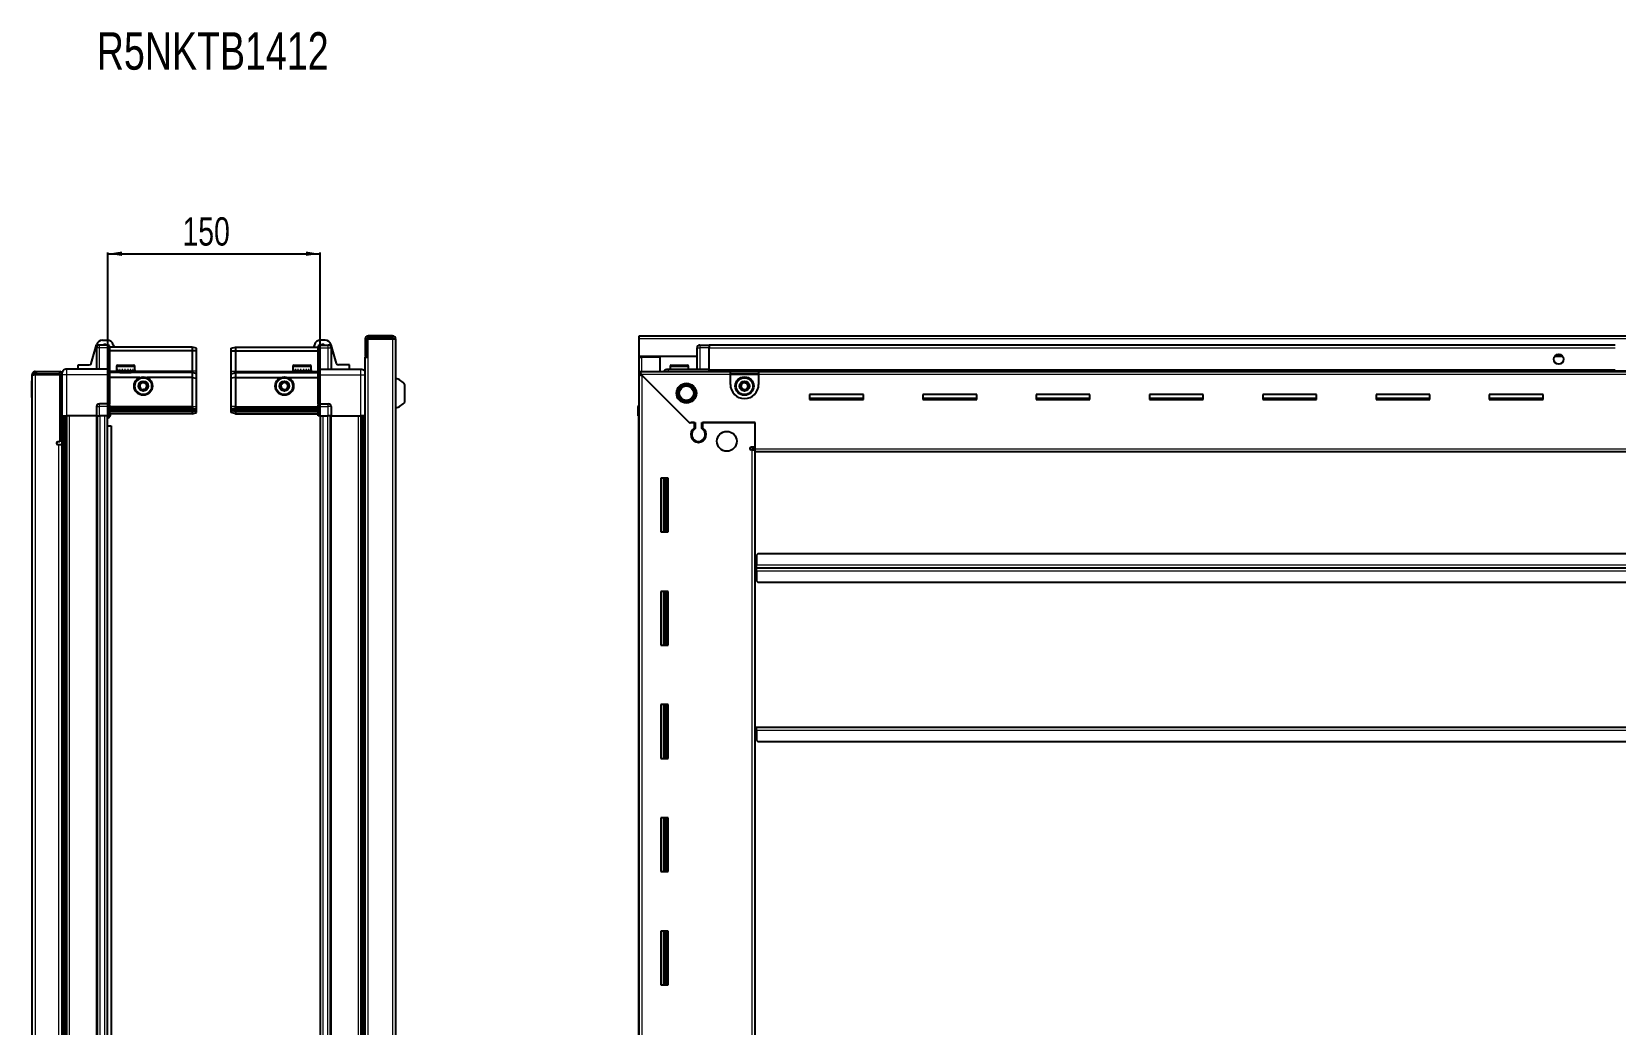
# Model space of a CAD drawing. Header units: millimetres. Extents: x 1219 to 4907, y 68 to 1991.
# Drawn here: x 3003 to 4121, y 1289 to 1991 of the extents above; entities that cross this region are included whole.
import ezdxf

# ---------------------------------------------------------------- set-up
doc = ezdxf.new("R2010")
doc.units = ezdxf.units.MM
doc.layers.add('FORMAT', color=7, linetype='Continuous')
doc.styles.add('SLDTEXTSTYLE0', font='TXT', dxfattribs={"width": 0.75})
doc.dimstyles.new('SLDDIMSTYLE0', dxfattribs={"dimtxt": 20, "dimasz": 10, "dimexe": 0, "dimexo": 0.0625, "dimgap": 5, "dimtad": 2, "dimdec": 1, "dimrnd": 1e-09, "dimzin": 12, "dimdsep": 46, "dimtxsty": 'SLDTEXTSTYLE0', "dimsah": 1, "dimcen": 0.09, "dimadec": 0, "dimazin": 3, "dimtfac": 1, "dimtofl": 0, "dimtmove": 0, "dimatfit": 3, "dimfxl": 0, "dimfrac": 2, "dimtolj": 1, "dimtzin": 12, "dimarcsym": 0})

# ---------------------------------------------------------------- blocks, each defined once
blk = doc.blocks.new('_D_6')
at = {"layer": 'FORMAT'}
for p, q in [((3056.5, 1719.3), (3056.5, 1834.8)), ((3206.5, 1719.3), (3206.5, 1834.8)), ((3056.5, 1833.8), (3206.5, 1833.8))]:
    blk.add_line(p, q, dxfattribs=at)
for points in [[(3056.5, 1833.8), (3066.5, 1832.3), (3066.5, 1835.4)], [(3206.5, 1833.8), (3196.5, 1835.4), (3196.5, 1832.3)]]:
    blk.add_solid(points, dxfattribs=at)
at = {"layer": 'FORMAT', "insert": (3109.3, 1859.6), "char_height": 20, "attachment_point": 1, "style": 'SLDTEXTSTYLE0'}
blk.add_mtext('150', dxfattribs=at)

msp = doc.modelspace()

# ---------------------------------------------------------------- linework, layer by layer
at = {"color": 7, "linetype": 'Continuous', "lineweight": 25}
for p, q in [((3044.83, 1756.41), (3048.6, 1769.56)), ((3048.61, 1767.32), (3048.61, 1752.32)), ((3056.61, 1769.32), (3050.61, 1769.32)), ((3052.93, 1772.82), (3056.15, 1772.82)), ((3056.61, 1769.32), (3056.95, 1769.32)), ((3056.61, 1769.32), (3056.61, 1767.32)), ((3056.61, 1752.52), (3056.61, 1767.32)), ((3056.61, 1752.52), (3056.61, 1767.32)), ((3057.81, 1768.82), (3056.95, 1769.32)), ((3057.81, 1767.32), (3057.81, 1768.82)), ((3116.11, 1767.82), (3057.81, 1767.82)), ((3057.81, 1767.32), (3057.81, 1752.52)), ((3060.48, 1769.56), (3060.98, 1767.82)), ((3116.11, 1767.82), (3116.11, 1765.32)), ((3119.11, 1767.02), (3116.11, 1767.82)), ((3143.81, 1767.02), (3146.81, 1767.82)), ((3146.81, 1767.82), (3146.81, 1765.32)), ((3146.81, 1767.82), (3205.11, 1767.82)), ((3202.44, 1769.56), (3201.95, 1767.82)), ((3205.98, 1769.32), (3205.11, 1768.82)), ((3205.11, 1768.82), (3205.11, 1767.32)), ((3205.11, 1752.52), (3205.11, 1767.32)), ((3206.31, 1769.32), (3205.98, 1769.32)), ((3206.31, 1767.32), (3206.31, 1769.32)), ((3206.31, 1769.32), (3212.31, 1769.32)), ((3206.31, 1767.32), (3206.31, 1752.52)), ((3210, 1772.82), (3206.77, 1772.82)), ((3214.31, 1767.32), (3214.31, 1752.32)), ((3218.09, 1756.41), (3214.32, 1769.56)), ((3238.31, 1773.72), (3238.31, 1761.32)), ((3239.81, 1773.72), (3239.81, 1761.32)), ((3240.31, 1760.82), (3240.31, 1773.72)), ((3240.31, 1773.72), (3257.71, 1773.72)), ((3257.71, 1775.82), (3240.41, 1775.82)), ((3257.71, 1774.32), (3240.41, 1774.32)), ((3257.71, 1774.32), (3257.71, 1775.82)), ((3257.71, 1773.72), (3259.81, 1773.72)), ((3259.81, 1773.72), (3259.81, 578.92)), ((3431.73, 1773.72), (3431.73, 1775.82)), ((3431.73, 1775.82), (4830.73, 1775.82)), ((3431.73, 1761.32), (3431.73, 1773.72)), ((3472.73, 1752.32), (3472.73, 1767.32)), ((3473.41, 1768.82), (3473.41, 1768.82)), ((3474.73, 1769.32), (3481.23, 1769.32)), ((3474.73, 1769.32), (3481.23, 1769.32)), ((3481.23, 1769.32), (3481.23, 1769.32)), ((3481.23, 1769.32), (3481.23, 1769.32)), ((3481.23, 1769.32), (3481.23, 1767.32)), ((4121.23, 1769.17), (3481.23, 1769.17)), ((3481.23, 1752.32), (3481.23, 1767.32)), ((3116.11, 1765.32), (3057.81, 1765.32)), ((3116.11, 1765.32), (3116.11, 1750.82)), ((3119.11, 1765.17), (3116.11, 1765.32)), ((3119.11, 1765.17), (3119.11, 1767.02)), ((3119.11, 1750.82), (3119.11, 1765.17)), ((3143.81, 1765.17), (3143.81, 1767.02)), ((3143.81, 1765.17), (3146.81, 1765.32)), ((3143.81, 1750.82), (3143.81, 1765.17)), ((3146.81, 1765.32), (3146.81, 1750.82)), ((3146.81, 1765.32), (3205.11, 1765.32)), ((3238.21, 1760.82), (3238.21, 591.82)), ((3238.21, 1760.82), (3240.31, 1760.82)), ((3238.31, 1761.32), (3239.81, 1761.32)), ((3472.73, 1761.32), (3431.73, 1761.32)), ((3431.73, 1760.82), (3431.73, 1761.32)), ((3431.73, 1750.57), (3431.73, 1760.82)), ((3431.73, 1760.82), (3433.83, 1760.82)), ((3433.23, 1760.82), (3433.23, 1761.32)), ((3446.73, 1760.82), (3433.83, 1760.82)), ((3446.73, 1750.57), (3446.73, 1760.82)), ((4084.1, 1761.32), (4078.36, 1761.32)), ((3004.61, 1748.47), (3003.11, 1748.47)), ((3003.11, 1747.97), (3003.11, 1748.47)), ((3003.11, 604.67), (3003.11, 1747.97)), ((3005.21, 1749.07), (3005.21, 1750.57)), ((3005.21, 1750.57), (3006.11, 1750.57)), ((3005.21, 1749.07), (3006.11, 1749.07)), ((3005.21, 1748.57), (3022.61, 1748.57)), ((3006.11, 1749.07), (3006.11, 1750.57)), ((3006.11, 1750.57), (3022.61, 1750.57)), ((3006.11, 1749.07), (3022.61, 1749.07)), ((3022.61, 1749.07), (3022.61, 1750.57)), ((3024.11, 1748.57), (3022.61, 1748.57)), ((3022.61, 1748.57), (3022.61, 1701.07)), ((3024.11, 1748.32), (3024.11, 1719.32)), ((3056.61, 1752.32), (3027.61, 1752.32)), ((3035.66, 1752.32), (3035.66, 1755.32)), ((3035.66, 1755.32), (3043.39, 1755.32)), ((3056.61, 1752.32), (3056.61, 1752.52)), ((3056.61, 1752.32), (3057.81, 1752.32)), ((3056.61, 1748.32), (3056.61, 1752.32)), ((3056.61, 1728.02), (3056.61, 1748.32)), ((3057.81, 1752.52), (3057.81, 1752.32)), ((3057.81, 1752.32), (3057.81, 1748.32)), ((3116.11, 1749.82), (3057.81, 1749.82)), ((3057.81, 1748.32), (3057.81, 1728.02)), ((3079.11, 1746.32), (3057.81, 1746.32)), ((3062.61, 1754.22), (3062.61, 1751.82)), ((3062.61, 1751.82), (3062.61, 1751.32)), ((3062.61, 1751.32), (3062.75, 1751.32)), ((3062.94, 1751.82), (3062.75, 1751.82)), ((3062.75, 1751.82), (3062.75, 1751.32)), ((3062.75, 1751.32), (3062.94, 1751.32)), ((3062.94, 1751.82), (3062.94, 1751.32)), ((3062.94, 1751.32), (3063.46, 1751.32)), ((3063.41, 1755.02), (3070.58, 1755.02)), ((3063.86, 1751.82), (3063.46, 1751.82)), ((3063.46, 1751.82), (3063.46, 1751.32)), ((3063.46, 1751.32), (3063.86, 1751.32)), ((3063.86, 1751.82), (3063.86, 1751.32)), ((3063.86, 1751.32), (3064.73, 1751.32)), ((3064.71, 1751.32), (3064.71, 1751.22)), ((3064.71, 1751.22), (3073.51, 1751.22)), ((3065.31, 1751.82), (3064.73, 1751.82)), ((3064.73, 1751.82), (3064.73, 1751.32)), ((3064.73, 1751.32), (3065.31, 1751.32)), ((3065.11, 1750.82), (3065.8, 1750.34)), ((3065.11, 1750.82), (3070.14, 1750.82)), ((3065.8, 1750.34), (3065.11, 1749.86)), ((3065.11, 1749.86), (3065.11, 1749.82)), ((3065.11, 1749.86), (3070.14, 1749.86)), ((3065.31, 1751.82), (3065.31, 1751.32)), ((3065.31, 1751.32), (3066.43, 1751.32)), ((3065.8, 1750.34), (3069.96, 1750.34)), ((3067.12, 1751.82), (3066.43, 1751.82)), ((3066.43, 1751.82), (3066.43, 1751.32)), ((3066.43, 1751.32), (3067.12, 1751.32)), ((3067.12, 1751.82), (3067.12, 1751.32)), ((3067.12, 1751.32), (3068.39, 1751.32)), ((3069.13, 1751.82), (3068.39, 1751.82)), ((3068.39, 1751.82), (3068.39, 1751.32)), ((3068.39, 1751.32), (3068.63, 1751.32)), ((3068.63, 1751.82), (3068.63, 1751.32)), ((3069.12, 1751.82), (3069.12, 1751.32)), ((3069.12, 1751.32), (3069.13, 1751.32)), ((3069.13, 1751.82), (3069.13, 1751.32)), ((3069.13, 1751.32), (3070.43, 1751.32)), ((3069.96, 1750.34), (3072.42, 1750.34)), ((3070.14, 1750.82), (3073.11, 1750.82)), ((3070.14, 1749.86), (3073.11, 1749.86)), ((3071.14, 1751.82), (3070.43, 1751.82)), ((3070.43, 1751.82), (3070.43, 1751.32)), ((3070.48, 1751.82), (3070.48, 1751.32)), ((3070.48, 1751.32), (3071.14, 1751.32)), ((3070.58, 1755.02), (3074.81, 1755.02)), ((3071.14, 1751.82), (3071.14, 1751.32)), ((3071.14, 1751.32), (3072.33, 1751.32)), ((3072.95, 1751.82), (3072.33, 1751.82)), ((3072.33, 1751.82), (3072.33, 1751.32)), ((3072.33, 1751.32), (3072.95, 1751.32)), ((3072.42, 1750.34), (3073.11, 1750.82)), ((3073.11, 1749.86), (3072.42, 1750.34)), ((3072.95, 1751.82), (3072.95, 1751.32)), ((3072.95, 1751.32), (3073.92, 1751.32)), ((3073.11, 1749.82), (3073.11, 1749.86)), ((3073.51, 1751.22), (3073.51, 1751.32)), ((3074.38, 1751.82), (3073.92, 1751.82)), ((3073.92, 1751.82), (3073.92, 1751.32)), ((3073.92, 1751.32), (3074.38, 1751.32)), ((3074.38, 1751.82), (3074.38, 1751.32)), ((3074.38, 1751.32), (3075.03, 1751.32)), ((3075.3, 1751.82), (3075.03, 1751.82)), ((3075.03, 1751.82), (3075.03, 1751.32)), ((3075.03, 1751.32), (3075.3, 1751.32)), ((3075.3, 1751.82), (3075.3, 1751.32)), ((3075.3, 1751.32), (3075.57, 1751.32)), ((3075.61, 1751.82), (3075.57, 1751.82)), ((3075.57, 1751.82), (3075.57, 1751.32)), ((3075.57, 1751.32), (3075.61, 1751.32)), ((3075.61, 1751.82), (3075.61, 1754.22)), ((3075.61, 1751.82), (3075.61, 1751.32)), ((3116.11, 1746.32), (3084.11, 1746.32)), ((3116.11, 1750.82), (3116.11, 1749.82)), ((3116.11, 1749.82), (3116.11, 1746.32)), ((3119.11, 1749.02), (3116.11, 1749.82)), ((3116.11, 1746.32), (3116.11, 1725.82)), ((3116.11, 1746.32), (3119.11, 1745.99)), ((3119.11, 1749.02), (3119.11, 1750.82)), ((3119.11, 1745.99), (3119.11, 1749.02)), ((3119.11, 1725.82), (3119.11, 1745.99)), ((3143.81, 1749.02), (3143.81, 1750.82)), ((3143.81, 1749.02), (3146.81, 1749.82)), ((3143.81, 1745.99), (3143.81, 1749.02)), ((3146.81, 1746.32), (3143.81, 1745.99)), ((3143.81, 1725.82), (3143.81, 1745.99)), ((3146.81, 1750.82), (3146.81, 1749.82)), ((3146.81, 1749.82), (3146.81, 1746.32)), ((3146.81, 1749.82), (3205.11, 1749.82)), ((3146.81, 1746.32), (3146.81, 1725.82)), ((3146.81, 1746.32), (3178.81, 1746.32)), ((3183.81, 1746.32), (3205.11, 1746.32)), ((3187.31, 1754.22), (3187.31, 1751.32)), ((3187.31, 1751.32), (3187.35, 1751.32)), ((3187.47, 1751.82), (3187.35, 1751.82)), ((3187.35, 1751.82), (3187.35, 1751.32)), ((3187.35, 1751.32), (3187.47, 1751.32)), ((3187.47, 1751.82), (3187.47, 1751.32)), ((3187.47, 1751.32), (3187.88, 1751.32)), ((3188.22, 1751.82), (3187.88, 1751.82)), ((3187.88, 1751.82), (3187.88, 1751.32)), ((3187.88, 1751.32), (3188.22, 1751.32)), ((3188.11, 1755.02), (3199.51, 1755.02)), ((3188.22, 1751.82), (3188.22, 1751.32)), ((3188.22, 1751.32), (3188.99, 1751.32)), ((3189.52, 1751.82), (3188.99, 1751.82)), ((3188.99, 1751.82), (3188.99, 1751.32)), ((3188.99, 1751.32), (3189.52, 1751.32)), ((3189.41, 1751.32), (3189.41, 1751.22)), ((3189.41, 1751.22), (3198.21, 1751.22)), ((3189.52, 1751.82), (3189.52, 1751.32)), ((3189.52, 1751.32), (3190.57, 1751.32)), ((3189.81, 1750.82), (3190.5, 1750.34)), ((3189.81, 1750.82), (3197.81, 1750.82)), ((3190.5, 1750.34), (3189.81, 1749.86)), ((3189.81, 1749.86), (3189.81, 1749.82)), ((3189.81, 1749.86), (3197.81, 1749.86)), ((3190.5, 1750.34), (3197.12, 1750.34)), ((3191.23, 1751.82), (3190.57, 1751.82)), ((3190.57, 1751.82), (3190.57, 1751.32)), ((3190.57, 1751.32), (3191.23, 1751.32)), ((3191.23, 1751.82), (3191.23, 1751.32)), ((3191.23, 1751.32), (3192.47, 1751.32)), ((3193.2, 1751.82), (3192.47, 1751.82)), ((3192.47, 1751.82), (3192.47, 1751.32)), ((3192.47, 1751.32), (3192.91, 1751.32)), ((3192.91, 1751.82), (3192.91, 1751.32)), ((3193.2, 1751.82), (3193.2, 1751.32)), ((3193.2, 1751.32), (3194.5, 1751.32)), ((3195.23, 1751.82), (3194.5, 1751.82)), ((3194.5, 1751.82), (3194.5, 1751.32)), ((3194.77, 1751.82), (3194.77, 1751.32)), ((3194.77, 1751.32), (3195.23, 1751.32)), ((3195.23, 1751.82), (3195.23, 1751.32)), ((3195.23, 1751.32), (3196.47, 1751.32)), ((3197.12, 1751.82), (3196.47, 1751.82)), ((3196.47, 1751.82), (3196.47, 1751.32)), ((3196.47, 1751.32), (3197.12, 1751.32)), ((3197.12, 1751.82), (3197.12, 1751.32)), ((3197.12, 1751.32), (3198.17, 1751.32)), ((3197.12, 1750.34), (3197.81, 1750.82)), ((3197.81, 1749.86), (3197.12, 1750.34)), ((3197.81, 1749.82), (3197.81, 1749.86)), ((3198.69, 1751.82), (3198.17, 1751.82)), ((3198.17, 1751.82), (3198.17, 1751.32)), ((3198.17, 1751.32), (3198.69, 1751.32)), ((3198.21, 1751.22), (3198.21, 1751.32)), ((3198.69, 1751.82), (3198.69, 1751.32)), ((3198.69, 1751.32), (3199.45, 1751.32)), ((3199.78, 1751.82), (3199.45, 1751.82)), ((3199.45, 1751.82), (3199.45, 1751.32)), ((3199.45, 1751.32), (3199.78, 1751.32)), ((3199.78, 1751.82), (3199.78, 1751.32)), ((3199.78, 1751.32), (3200.17, 1751.32)), ((3200.28, 1751.82), (3200.17, 1751.82)), ((3200.17, 1751.82), (3200.17, 1751.32)), ((3200.17, 1751.32), (3200.28, 1751.32)), ((3200.28, 1751.82), (3200.28, 1751.32)), ((3200.28, 1751.32), (3200.31, 1751.32)), ((3200.31, 1751.32), (3200.31, 1754.22)), ((3205.11, 1752.32), (3205.11, 1752.52)), ((3206.31, 1752.32), (3205.11, 1752.32)), ((3205.11, 1748.32), (3205.11, 1752.32)), ((3205.11, 1728.02), (3205.11, 1748.32)), ((3206.31, 1752.52), (3206.31, 1752.32)), ((3206.31, 1752.32), (3206.31, 1748.32)), ((3206.31, 1752.32), (3235.31, 1752.32)), ((3206.31, 1748.32), (3206.31, 1728.02)), ((3227.26, 1755.32), (3219.53, 1755.32)), ((3227.26, 1752.32), (3227.26, 1755.32)), ((3431.73, 1749.07), (3431.73, 1750.57)), ((3431.73, 1750.57), (3432.73, 1750.57)), ((3431.73, 1748.57), (3431.73, 1749.07)), ((3431.73, 1749.07), (3432.73, 1749.07)), ((3431.73, 604.07), (3431.73, 1748.57)), ((3433.23, 1748.57), (3431.73, 1748.57)), ((3432.73, 1750.57), (3496.23, 1750.57)), ((3432.73, 1749.07), (3432.73, 1750.57)), ((3433.33, 1748.47), (3467.23, 1714.57)), ((3467.93, 1713.87), (3433.83, 1747.97)), ((3452.23, 1752.32), (3481.23, 1752.32)), ((3453.73, 1754.22), (3453.73, 1752.32)), ((3454.53, 1755.02), (3465.93, 1755.02)), ((3466.73, 1752.32), (3466.73, 1754.22)), ((3481.16, 1750.57), (3481.23, 1752.29)), ((3481.23, 1752.32), (3481.23, 1751.82)), ((3481.23, 1751.17), (4781.23, 1751.17)), ((3496.23, 1748.47), (3496.23, 1750.57)), ((3496.23, 1750.57), (3516.23, 1750.57)), ((3496.23, 1749.07), (3516.23, 1749.07)), ((3496.23, 1741.57), (3496.23, 1748.47)), ((3516.23, 1750.57), (4746.23, 1750.57)), ((3516.23, 1750.57), (3516.23, 1748.47)), ((3516.23, 1748.47), (3516.23, 1741.57)), ((3003.11, 1743.96), (3002.81, 1743.96)), ((3002.81, 1732.39), (3002.81, 1743.96)), ((3266.41, 1729.32), (3266.41, 1741.32)), ((3590.23, 1734.32), (3552.23, 1734.32)), ((3552.23, 1734.32), (3552.23, 1730.82)), ((3590.23, 1730.82), (3590.23, 1734.32)), ((3670.23, 1734.32), (3632.23, 1734.32)), ((3632.23, 1734.32), (3632.23, 1730.82)), ((3670.23, 1730.82), (3670.23, 1734.32)), ((3750.23, 1734.32), (3712.23, 1734.32)), ((3712.23, 1734.32), (3712.23, 1730.82)), ((3750.23, 1730.82), (3750.23, 1734.32)), ((3830.23, 1734.32), (3792.23, 1734.32)), ((3792.23, 1734.32), (3792.23, 1730.82)), ((3830.23, 1730.82), (3830.23, 1734.32)), ((3910.23, 1734.32), (3872.23, 1734.32)), ((3872.23, 1734.32), (3872.23, 1730.82)), ((3910.23, 1730.82), (3910.23, 1734.32)), ((3990.23, 1734.32), (3952.23, 1734.32)), ((3952.23, 1734.32), (3952.23, 1730.82)), ((3990.23, 1730.82), (3990.23, 1734.32)), ((4070.23, 1734.32), (4032.23, 1734.32)), ((4032.23, 1734.32), (4032.23, 1730.82)), ((4070.23, 1730.82), (4070.23, 1734.32)), ((3002.81, 1732.39), (3003.11, 1732.39)), ((3048.61, 1725.82), (3048.61, 1719.32)), ((3056.61, 1727.82), (3050.61, 1727.82)), ((3056.61, 1727.82), (3056.61, 1728.02)), ((3056.61, 1727.82), (3056.61, 1725.82)), ((3056.61, 1727.82), (3057.81, 1727.82)), ((3056.61, 1719.32), (3056.61, 1725.82)), ((3056.61, 1719.32), (3056.61, 1725.82)), ((3056.95, 1719.32), (3056.95, 1725.82)), ((3057.81, 1728.02), (3057.81, 1727.82)), ((3057.81, 1727.15), (3057.81, 1727.82)), ((3057.81, 1727.15), (3057.81, 1719.32)), ((3116.11, 1724.82), (3057.81, 1724.82)), ((3116.11, 1723.82), (3057.81, 1723.82)), ((3116.11, 1725.82), (3116.11, 1724.82)), ((3116.11, 1724.82), (3116.11, 1723.82)), ((3116.11, 1724.82), (3119.11, 1724.02)), ((3116.11, 1723.82), (3116.11, 1722.32)), ((3116.11, 1723.82), (3119.11, 1723.28)), ((3116.11, 1722.32), (3119.11, 1722.78)), ((3119.11, 1724.02), (3119.11, 1725.82)), ((3119.11, 1723.28), (3119.11, 1724.02)), ((3119.11, 1722.78), (3119.11, 1723.28)), ((3119.11, 1721.63), (3119.11, 1722.78)), ((3143.81, 1724.02), (3143.81, 1725.82)), ((3146.81, 1724.82), (3143.81, 1724.02)), ((3143.81, 1723.28), (3143.81, 1724.02)), ((3146.81, 1723.82), (3143.81, 1723.28)), ((3143.81, 1722.78), (3143.81, 1723.28)), ((3146.81, 1722.32), (3143.81, 1722.78)), ((3143.81, 1721.63), (3143.81, 1722.78)), ((3146.81, 1725.82), (3146.81, 1724.82)), ((3146.81, 1724.82), (3146.81, 1723.82)), ((3146.81, 1724.82), (3205.11, 1724.82)), ((3146.81, 1723.82), (3205.11, 1723.82)), ((3146.81, 1723.82), (3146.81, 1722.32)), ((3205.11, 1727.82), (3205.11, 1728.02)), ((3206.31, 1727.82), (3205.11, 1727.82)), ((3205.11, 1727.82), (3205.11, 1727.15)), ((3205.11, 1719.32), (3205.11, 1727.15)), ((3205.98, 1725.82), (3205.98, 1719.32)), ((3206.31, 1728.02), (3206.31, 1727.82)), ((3206.31, 1725.82), (3206.31, 1727.82)), ((3206.31, 1725.82), (3206.31, 1727.82)), ((3206.31, 1727.82), (3212.31, 1727.82)), ((3206.31, 1725.82), (3206.31, 1719.32)), ((3214.31, 1725.82), (3214.31, 1719.32)), ((3431.23, 1725.82), (3431.23, 1719.32)), ((3431.23, 1719.32), (3431.23, 1725.82)), ((3590.23, 1731.57), (3552.23, 1731.57)), ((3552.23, 1730.82), (3590.23, 1730.82)), ((3670.23, 1731.57), (3632.23, 1731.57)), ((3632.23, 1730.82), (3670.23, 1730.82)), ((3750.23, 1731.57), (3712.23, 1731.57)), ((3712.23, 1730.82), (3750.23, 1730.82)), ((3830.23, 1731.57), (3792.23, 1731.57)), ((3792.23, 1730.82), (3830.23, 1730.82)), ((3910.23, 1731.57), (3872.23, 1731.57)), ((3872.23, 1730.82), (3910.23, 1730.82)), ((3990.23, 1731.57), (3952.23, 1731.57)), ((3952.23, 1730.82), (3990.23, 1730.82)), ((4070.23, 1731.57), (4032.23, 1731.57)), ((4032.23, 1730.82), (4070.23, 1730.82)), ((3022.61, 1722.07), (3024.11, 1722.07)), ((3024.11, 1719.32), (3022.61, 1719.32)), ((3024.76, 633.32), (3024.76, 1719.32)), ((3026.55, 1719.32), (3026.55, 633.32)), ((3026.59, 1719.32), (3026.59, 633.32)), ((3048.61, 1719.32), (3027.61, 1719.32)), ((3048.61, 1719.32), (3050.61, 1719.32)), ((3049.26, 633.32), (3049.26, 1719.32)), ((3056.61, 1719.32), (3050.61, 1719.32)), ((3056.46, 633.32), (3056.46, 1719.32)), ((3056.46, 1712.32), (3058.96, 1712.32)), ((3056.61, 1719.32), (3056.95, 1719.32)), ((3056.61, 1719.32), (3056.61, 1719.32)), ((3057.81, 1719.32), (3056.95, 1719.32)), ((3056.95, 1719.32), (3056.95, 1719.32)), ((3116.11, 1722.32), (3057.81, 1722.32)), ((3116.11, 1720.82), (3057.81, 1720.82)), ((3058.96, 1712.32), (3058.96, 638.82)), ((3116.11, 1722.32), (3116.11, 1720.82)), ((3116.11, 1720.82), (3119.11, 1721.63)), ((3146.81, 1720.82), (3143.81, 1721.63)), ((3146.81, 1722.32), (3146.81, 1720.82)), ((3146.81, 1722.32), (3205.11, 1722.32)), ((3146.81, 1720.82), (3205.11, 1720.82)), ((3205.98, 1719.32), (3205.11, 1719.32)), ((3206.31, 1719.32), (3205.98, 1719.32)), ((3206.31, 1719.32), (3212.31, 1719.32)), ((3206.46, 1719.32), (3206.46, 633.32)), ((3214.31, 1719.32), (3212.31, 1719.32)), ((3213.66, 1719.32), (3213.66, 633.32)), ((3214.31, 1719.32), (3235.31, 1719.32)), ((3236.33, 633.32), (3236.33, 1719.32)), ((3236.37, 633.32), (3236.37, 1719.32)), ((3238.16, 1719.32), (3238.16, 633.32)), ((3431.23, 1719.32), (3431.23, 1719.32)), ((3431.73, 1719.32), (3431.23, 1719.32)), ((3431.38, 1719.32), (3431.38, 633.32)), ((3467.23, 1714.57), (3471.43, 1714.57)), ((3468.63, 1714.57), (3467.93, 1713.87)), ((3470.73, 1714.57), (3468.63, 1714.57)), ((3470.73, 1714.57), (3470.73, 1710.68)), ((3471.43, 1714.57), (3471.43, 1710.29)), ((3476.03, 1714.57), (3513.73, 1714.57)), ((3476.03, 1710.29), (3476.03, 1714.57)), ((3476.73, 1710.68), (3476.73, 1714.57)), ((3513.73, 1714.57), (3476.73, 1714.57)), ((3513.73, 1695.92), (3513.73, 1714.57)), ((3513.73, 1697.32), (3513.73, 1714.57)), ((3022.61, 1701.07), (3021.26, 1701.07)), ((3471.73, 1701.71), (3471.73, 1700.95)), ((3021.26, 1699.07), (3022.01, 1699.07)), ((3022.01, 1699.07), (3024.11, 1699.07)), ((3024.11, 1699.07), (3024.11, 653.57)), ((3510.88, 1697.32), (3513.73, 1697.32)), ((3511.63, 1695.32), (3510.88, 1695.32)), ((3511.63, 1695.32), (3513.73, 1695.32)), ((3513.73, 1696.32), (3511.73, 1696.32)), ((3511.73, 1696.32), (3511.73, 1695.32)), ((3513.73, 1693.82), (3513.73, 1695.92)), ((4748.73, 1693.82), (3513.73, 1693.82)), ((3513.73, 658.82), (3513.73, 1693.82)), ((3452.23, 1675.32), (3447.23, 1675.32)), ((3447.23, 1675.32), (3447.23, 1637.32)), ((3449.38, 1637.32), (3449.38, 1675.32)), ((3451.17, 1637.32), (3451.17, 1675.32)), ((3451.21, 1637.32), (3451.21, 1675.32)), ((3452.23, 1637.32), (3452.23, 1675.32)), ((3447.23, 1637.32), (3452.23, 1637.32)), ((3515.73, 1621.82), (3514.73, 1620.82)), ((4746.73, 1621.82), (3515.73, 1621.82)), ((3514.48, 1611.82), (3513.73, 1611.82)), ((3514.73, 1614.67), (3514.48, 1614.67)), ((3514.48, 1614.67), (3514.48, 1611.82)), ((3514.48, 1611.82), (3514.48, 1608.97)), ((3514.73, 1620.82), (3514.73, 1613.92)), ((3514.73, 1611.82), (3514.73, 1613.92)), ((3514.73, 1609.72), (3514.73, 1611.82)), ((4747.73, 1611.82), (3514.73, 1611.82)), ((3514.48, 1608.97), (3514.73, 1608.97)), ((3514.73, 1609.72), (3514.73, 1602.82)), ((3514.73, 1602.82), (3515.73, 1601.82)), ((3515.73, 1601.82), (4746.73, 1601.82)), ((3452.23, 1595.32), (3447.23, 1595.32)), ((3447.23, 1595.32), (3447.23, 1557.32)), ((3449.38, 1557.32), (3449.38, 1595.32)), ((3451.17, 1557.32), (3451.17, 1595.32)), ((3451.21, 1557.32), (3451.21, 1595.32)), ((3452.23, 1557.32), (3452.23, 1595.32)), ((3447.23, 1557.32), (3452.23, 1557.32)), ((3452.23, 1515.32), (3447.23, 1515.32)), ((3447.23, 1515.32), (3447.23, 1477.32)), ((3449.38, 1477.32), (3449.38, 1515.32)), ((3451.17, 1477.32), (3451.17, 1515.32)), ((3451.21, 1477.32), (3451.21, 1515.32)), ((3452.23, 1477.32), (3452.23, 1515.32)), ((3513.73, 1499.32), (3514.48, 1499.32)), ((3514.48, 1499.32), (3514.48, 1496.47)), ((3514.73, 1497.22), (3514.73, 1499.32)), ((3514.73, 1499.32), (4747.73, 1499.32)), ((3514.48, 1496.47), (3514.73, 1496.47)), ((3514.73, 1497.22), (3514.73, 1490.32)), ((3514.73, 1490.32), (3515.73, 1489.32)), ((3515.73, 1489.32), (4746.73, 1489.32)), ((3447.23, 1477.32), (3452.23, 1477.32)), ((3452.23, 1435.32), (3447.23, 1435.32)), ((3447.23, 1435.32), (3447.23, 1397.32)), ((3449.38, 1397.32), (3449.38, 1435.32)), ((3451.17, 1397.32), (3451.17, 1435.32)), ((3451.21, 1397.32), (3451.21, 1435.32)), ((3452.23, 1397.32), (3452.23, 1435.32)), ((3447.23, 1397.32), (3452.23, 1397.32)), ((3452.23, 1355.32), (3447.23, 1355.32)), ((3447.23, 1355.32), (3447.23, 1317.32)), ((3449.38, 1317.32), (3449.38, 1355.32)), ((3451.17, 1317.32), (3451.17, 1355.32)), ((3451.21, 1317.32), (3451.21, 1355.32)), ((3452.23, 1317.32), (3452.23, 1355.32)), ((3447.23, 1317.32), (3452.23, 1317.32))]:
    msp.add_line(p, q, dxfattribs=at)
at = {"color": 8, "linetype": 'Continuous', "lineweight": 18}
for p, q in [((3050.61, 1767.32), (3048.61, 1767.32)), ((3050.61, 1767.32), (3050.61, 1769.32)), ((3050.61, 1752.32), (3050.61, 1767.32)), ((3056.61, 1767.32), (3050.61, 1767.32)), ((3056.61, 1767.32), (3057.81, 1767.32)), ((3206.31, 1767.32), (3205.11, 1767.32)), ((3206.31, 1767.32), (3212.31, 1767.32)), ((3212.31, 1767.32), (3212.31, 1769.32)), ((3212.31, 1752.32), (3212.31, 1767.32)), ((3212.31, 1767.32), (3214.31, 1767.32)), ((3239.81, 1773.72), (3238.31, 1773.72)), ((3240.41, 1774.32), (3240.41, 1775.82)), ((3257.71, 1773.72), (3257.71, 578.92)), ((4830.73, 1773.72), (3431.73, 1773.72)), ((3472.73, 1767.32), (3474.73, 1767.32)), ((3474.73, 1769.32), (3474.73, 1767.32)), ((3474.73, 1767.32), (3474.73, 1752.32)), ((3481.23, 1767.32), (3474.73, 1767.32)), ((4121.23, 1767.17), (3481.23, 1767.17)), ((3240.31, 1760.82), (3240.31, 591.82)), ((3433.83, 1760.82), (3433.83, 1761.32)), ((3433.83, 1750.57), (3433.83, 1760.82)), ((3005.21, 1748.57), (3005.21, 604.07)), ((3027.61, 1719.32), (3027.61, 1748.32)), ((3056.61, 1748.32), (3027.61, 1748.32)), ((3056.61, 1752.52), (3057.81, 1752.52)), ((3056.61, 1748.32), (3057.81, 1748.32)), ((3065.11, 1750.82), (3057.81, 1750.82)), ((3062.61, 1754.22), (3070.78, 1754.22)), ((3070.78, 1754.22), (3075.61, 1754.22)), ((3116.11, 1750.82), (3073.11, 1750.82)), ((3119.11, 1750.82), (3116.11, 1750.82)), ((3143.81, 1750.82), (3146.81, 1750.82)), ((3146.81, 1750.82), (3189.81, 1750.82)), ((3187.31, 1754.22), (3200.31, 1754.22)), ((3197.81, 1750.82), (3205.11, 1750.82)), ((3205.11, 1752.52), (3206.31, 1752.52)), ((3206.31, 1748.32), (3205.11, 1748.32)), ((3206.31, 1748.32), (3235.31, 1748.32)), ((3235.31, 1719.32), (3235.31, 1748.32)), ((3496.23, 1748.47), (3433.33, 1748.47)), ((3433.83, 1747.97), (3433.83, 604.67)), ((3453.73, 1754.22), (3466.73, 1754.22)), ((4121.23, 1751.82), (3481.23, 1751.82)), ((4781.23, 1750.59), (3481.23, 1750.59)), ((3496.23, 1748.47), (3516.23, 1748.47)), ((4746.23, 1748.47), (3516.23, 1748.47)), ((3048.61, 1725.82), (3050.61, 1725.82)), ((3050.61, 1725.82), (3050.61, 1727.82)), ((3050.61, 1719.32), (3050.61, 1725.82)), ((3056.61, 1725.82), (3050.61, 1725.82)), ((3056.61, 1728.02), (3057.81, 1728.02)), ((3056.61, 1725.82), (3056.95, 1725.82)), ((3116.11, 1725.82), (3057.81, 1725.82)), ((3116.11, 1725.82), (3119.11, 1725.82)), ((3146.81, 1725.82), (3143.81, 1725.82)), ((3146.81, 1725.82), (3205.11, 1725.82)), ((3205.11, 1728.02), (3206.31, 1728.02)), ((3206.31, 1725.82), (3205.98, 1725.82)), ((3206.31, 1725.82), (3212.31, 1725.82)), ((3212.31, 1725.82), (3212.31, 1727.82)), ((3212.31, 1719.32), (3212.31, 1725.82)), ((3214.31, 1725.82), (3212.31, 1725.82)), ((3431.73, 1725.82), (3431.23, 1725.82)), ((3024.11, 1699.07), (3024.11, 1719.32)), ((3025.35, 1719.32), (3025.35, 633.32)), ((3027.79, 633.32), (3027.79, 1719.32)), ((3029.21, 1719.32), (3029.21, 633.32)), ((3048.61, 633.32), (3048.61, 1719.32)), ((3051.26, 633.32), (3051.26, 1719.32)), ((3054.46, 633.32), (3054.46, 1719.32)), ((3056.61, 1719.32), (3056.95, 1719.32)), ((3208.46, 1719.32), (3208.46, 633.32)), ((3211.66, 1719.32), (3211.66, 633.32)), ((3214.31, 1719.32), (3214.31, 633.32)), ((3233.71, 633.32), (3233.71, 1719.32)), ((3235.13, 1719.32), (3235.13, 633.32)), ((3237.58, 633.32), (3237.58, 1719.32)), ((3022.01, 653.57), (3022.01, 1699.07)), ((3511.63, 657.32), (3511.63, 1695.32)), ((3513.73, 1695.92), (4748.73, 1695.92)), ((3448.73, 1675.32), (3448.73, 1637.32)), ((3449.97, 1675.32), (3449.97, 1637.32)), ((4747.73, 1613.92), (3514.73, 1613.92)), ((3514.73, 1609.72), (4747.73, 1609.72)), ((3448.73, 1595.32), (3448.73, 1557.32)), ((3449.97, 1595.32), (3449.97, 1557.32)), ((3448.73, 1515.32), (3448.73, 1477.32)), ((3449.97, 1515.32), (3449.97, 1477.32)), ((3514.73, 1497.22), (4747.73, 1497.22)), ((3448.73, 1435.32), (3448.73, 1397.32)), ((3449.97, 1435.32), (3449.97, 1397.32)), ((3448.73, 1355.32), (3448.73, 1317.32)), ((3449.97, 1355.32), (3449.97, 1317.32))]:
    msp.add_line(p, q, dxfattribs=at)
at = {"color": 7, "linetype": 'Continuous', "lineweight": 25}
for centre, radius in [((4081.23, 1759.32), 3.5), ((3081.61, 1740.32), 6.5), ((3181.31, 1740.32), 6.5), ((3506.23, 1740.32), 6.5), ((3081.61, 1740.32), 3.46), ((3181.31, 1740.32), 3.46), ((3465.23, 1735.32), 7), ((3465.23, 1735.32), 6.02), ((3465.23, 1735.32), 5.1), ((3506.23, 1740.32), 3.46), ((3493.73, 1701.32), 7)]:
    msp.add_circle(centre, radius, dxfattribs=at)
at = {"color": 8, "linetype": 'Continuous', "lineweight": 18}
for centre in [(3081.61, 1740.32), (3181.31, 1740.32), (3506.23, 1740.32)]:
    msp.add_circle(centre, 5.7, dxfattribs=at)
at = {"color": 7, "linetype": 'Continuous', "lineweight": 25}
for centre, radius, start, end in [((3052.93, 1768.32), 4.5, 90, 164), ((3050.61, 1767.32), 2, 90, 180), ((3054.56, 1767.92), 1.9, 47.4631, 132.5369), ((3056.15, 1768.32), 4.5, 16, 90), ((3206.77, 1768.32), 4.5, 90, 164), ((3208.36, 1767.92), 1.9, 47.4631, 132.5369), ((3210, 1768.32), 4.5, 16, 90), ((3212.31, 1767.32), 2, 0, 90), ((3240.41, 1773.72), 2.1, 90, 180), ((3240.41, 1773.72), 0.6, 90, 180), ((3257.71, 1773.72), 2.1, 0, 90), ((3257.71, 1773.72), 0.6, 0, 90), ((3474.73, 1767.32), 2, 90, 180), ((3474.73, 1767.32), 2, 123.94202, 131.40962), ((3474.73, 1767.32), 2, 90, 108.58003), ((3043.39, 1756.82), 1.5, 270, 344), ((3219.53, 1756.82), 1.5, 196, 270), ((3005.11, 1748.07), 0.5, 90, 117.7907), ((3022.51, 1748.47), 0.6, 9.59407, 90), ((3022.51, 1748.47), 2.1, 32.2369, 87.2706), ((3063.41, 1754.22), 0.8, 90, 180), ((3064.71, 1750.82), 0.4, 0, 90), ((3073.51, 1750.82), 0.4, 90, 180), ((3074.81, 1754.22), 0.8, 0, 90), ((3188.11, 1754.22), 0.8, 90, 180), ((3189.41, 1750.82), 0.4, 0, 90), ((3198.21, 1750.82), 0.4, 90, 180), ((3199.51, 1754.22), 0.8, 0, 90), ((3256.79, 1734.3), 11.91, 36.1266, 75.29965), ((3454.53, 1754.22), 0.8, 90, 180), ((3465.93, 1754.22), 0.8, 0, 90), ((3472.53, 1752.52), 0.2, 270, 0), ((3081.61, 1740.32), 2.5, 161.00659, 221.00659), ((3081.61, 1740.32), 2.5, 101.00659, 161.00659), ((3081.61, 1740.32), 2.5, 221.00659, 281.00659), ((3081.61, 1740.32), 2.5, 41.00659, 101.00659), ((3081.61, 1740.32), 2.5, 281.00659, 341.00659), ((3081.61, 1740.32), 2.5, 341.00659, 41.00659), ((3181.31, 1740.32), 2.5, 120.74103, 180.74103), ((3181.31, 1740.32), 2.5, 180.74103, 240.74103), ((3181.31, 1740.32), 2.5, 60.74103, 120.74103), ((3181.31, 1740.32), 2.5, 240.74103, 300.74103), ((3181.31, 1740.32), 2.5, 0.74103, 60.74103), ((3181.31, 1740.32), 2.5, 300.74103, 0.74103), ((3506.23, 1741.57), 10, 180, 270), ((3506.23, 1740.32), 2.5, 134.01559, 194.01559), ((3506.23, 1740.32), 2.5, 194.01559, 254.01559), ((3506.23, 1740.32), 2.5, 74.01559, 134.01559), ((3506.23, 1740.32), 2.5, 254.01559, 314.01559), ((3506.23, 1741.57), 10, 270, 0), ((3506.23, 1740.32), 2.5, 14.01559, 74.01559), ((3506.23, 1740.32), 2.5, 314.01559, 14.01559), ((3050.61, 1725.82), 2, 90, 180), ((3212.31, 1725.82), 2, 0, 90), ((3256.79, 1736.35), 11.91, 284.70035, 323.8734), ((3433.23, 1725.82), 2, 138.59038, 180), ((3053.96, 1721.97), 5, 300, 346.70293), ((3021.26, 1700.07), 1, 90, 270), ((3473.73, 1706.07), 5.5, 123.05573, 56.94427), ((3473.73, 1706.07), 4.8, 118.63099, 61.36901), ((3510.88, 1696.32), 1, 90, 270)]:
    msp.add_arc(centre, radius, start, end, dxfattribs=at)
for centre, start_param, end_param in [((3060.41, 1725.82), 2.4188584, 3.1415927), ((3202.51, 1725.82), 0, 0.7227342)]:
    msp.add_ellipse(centre, major_axis=(3.46, 0), ratio=0.5773503, start_param=start_param, end_param=end_param, dxfattribs=at)
for points, knots in [([(3005.21, 1750.57), (3004.96, 1750.55), (3004.46, 1750.49), (3003.82, 1750.1), (3003.36, 1749.54), (3003.14, 1748.96), (3003.12, 1748.6), (3003.11, 1748.47)], [0, 0, 0, 0, 0.2302553, 0.4485219, 0.6667858, 0.8850496, 1, 1, 1, 1]), ([(3003.11, 1747.97), (3003.14, 1748.02), (3003.19, 1748.11), (3003.58, 1748.24), (3004.14, 1748.37), (3004.72, 1748.48), (3005.09, 1748.55), (3005.21, 1748.57)], [0, 0, 0, 0, 0.2302553, 0.4485219, 0.6667858, 0.8850496, 1, 1, 1, 1]), ([(3027.61, 1752.32), (3027.17, 1752.28), (3026.49, 1752.2), (3025.68, 1751.77), (3025.12, 1751.32), (3024.67, 1750.76), (3024.23, 1749.94), (3024.16, 1749.26), (3024.11, 1748.82)], [0, 0, 0, 0, 0.2394568, 0.3683607, 0.5, 0.6316393, 0.7605432, 1, 1, 1, 1]), ([(3024.11, 1748.82), (3024.11, 1748.82), (3024.11, 1748.8), (3024.11, 1748.69), (3024.11, 1748.52), (3024.11, 1748.39), (3024.11, 1748.32)], [0, 0, 0, 0, 0.2493943, 0.5003335, 0.7501667, 1, 1, 1, 1]), ([(3235.31, 1752.32), (3235.75, 1752.28), (3236.43, 1752.21), (3237.24, 1751.77), (3237.8, 1751.33), (3238.08, 1750.96), (3238.21, 1750.77)], [0, 0, 0, 0, 0.38429816, 0.59117259, 0.8024372, 1, 1, 1, 1]), ([(3431.73, 1748.57), (3431.76, 1748.53), (3431.81, 1748.44), (3432.2, 1748.3), (3432.76, 1748.17), (3433.34, 1748.06), (3433.71, 1748), (3433.83, 1747.97)], [0, 0, 0, 0, 0.23025534, 0.4485219, 0.6667858, 0.88504963, 1, 1, 1, 1]), ([(3433.33, 1748.47), (3433.29, 1748.73), (3433.2, 1749.22), (3433.06, 1749.86), (3432.93, 1750.33), (3432.82, 1750.55), (3432.75, 1750.57), (3432.73, 1750.57)], [0, 0, 0, 0, 0.23025534, 0.4485219, 0.6667858, 0.88504963, 1, 1, 1, 1]), ([(3449.02, 1750.57), (3449.14, 1750.77), (3449.52, 1751.42), (3450.68, 1752.13), (3451.71, 1752.26), (3452.23, 1752.32)], [0, 0, 0, 0, 0.18224985, 0.59112493, 1, 1, 1, 1]), ([(3481.23, 1752.32), (3481.23, 1752.29), (3481.23, 1752.21), (3481.23, 1751.59), (3481.23, 1751.01), (3481.23, 1750.62), (3481.23, 1750.59)], [0, 0, 0, 0, 0.3242788, 0.6485576, 0.9728365, 1, 1, 1, 1]), ([(3078.78, 1739.77), (3078.95, 1740.26), (3079.26, 1741.17), (3079.57, 1742.08), (3079.72, 1742.5)], [0, 0, 0, 0, 0.53468586, 1, 1, 1, 1]), ([(3080.67, 1737.59), (3080.45, 1737.85), (3079.91, 1738.48), (3079.25, 1739.23), (3078.86, 1739.68), (3078.78, 1739.77)], [0, 0, 0, 0, 0.3629006, 0.8668753, 1, 1, 1, 1]), ([(3079.72, 1742.5), (3080.22, 1742.6), (3081.17, 1742.78), (3082.11, 1742.97), (3082.55, 1743.05)], [0, 0, 0, 0, 0.5346859, 1, 1, 1, 1]), ([(3083.51, 1738.14), (3083, 1738.05), (3082.05, 1737.86), (3081.11, 1737.68), (3080.67, 1737.59)], [0, 0, 0, 0, 0.5346859, 1, 1, 1, 1]), ([(3082.55, 1743.05), (3082.63, 1742.96), (3083.03, 1742.51), (3083.68, 1741.76), (3084.22, 1741.13), (3084.44, 1740.87)], [0, 0, 0, 0, 0.1331247, 0.6370994, 1, 1, 1, 1]), ([(3084.44, 1740.87), (3084.28, 1740.39), (3083.96, 1739.47), (3083.65, 1738.57), (3083.51, 1738.14)], [0, 0, 0, 0, 0.5346859, 1, 1, 1, 1]), ([(3178.79, 1741.73), (3179.24, 1742), (3180.06, 1742.49), (3180.89, 1742.98), (3181.27, 1743.21)], [0, 0, 0, 0, 0.5346859, 1, 1, 1, 1]), ([(3178.83, 1738.85), (3178.83, 1738.97), (3178.82, 1739.57), (3178.81, 1740.57), (3178.8, 1741.39), (3178.79, 1741.73)], [0, 0, 0, 0, 0.1331247, 0.6370994, 1, 1, 1, 1]), ([(3181.35, 1737.44), (3180.9, 1737.69), (3180.06, 1738.16), (3179.22, 1738.63), (3178.83, 1738.85)], [0, 0, 0, 0, 0.5346859, 1, 1, 1, 1]), ([(3181.27, 1743.21), (3181.72, 1742.96), (3182.57, 1742.49), (3183.4, 1742.02), (3183.79, 1741.8)], [0, 0, 0, 0, 0.53468586, 1, 1, 1, 1]), ([(3183.83, 1738.91), (3183.39, 1738.65), (3182.56, 1738.16), (3181.73, 1737.67), (3181.35, 1737.44)], [0, 0, 0, 0, 0.5346859, 1, 1, 1, 1]), ([(3183.79, 1741.8), (3183.8, 1741.45), (3183.81, 1740.63), (3183.82, 1739.64), (3183.83, 1739.04), (3183.83, 1738.91)], [0, 0, 0, 0, 0.3629006, 0.8668753, 1, 1, 1, 1]), ([(3503.46, 1741.12), (3503.83, 1741.48), (3504.52, 1742.15), (3505.21, 1742.81), (3505.53, 1743.12)], [0, 0, 0, 0, 0.5346859, 1, 1, 1, 1]), ([(3504.16, 1738.32), (3504.07, 1738.65), (3503.87, 1739.45), (3503.63, 1740.42), (3503.49, 1741), (3503.46, 1741.12)], [0, 0, 0, 0, 0.3629006, 0.8668753, 1, 1, 1, 1]), ([(3506.93, 1737.52), (3506.43, 1737.66), (3505.51, 1737.93), (3504.58, 1738.19), (3504.16, 1738.32)], [0, 0, 0, 0, 0.5346859, 1, 1, 1, 1]), ([(3505.53, 1743.12), (3506.03, 1742.98), (3506.96, 1742.72), (3507.88, 1742.45), (3508.31, 1742.33)], [0, 0, 0, 0, 0.5346859, 1, 1, 1, 1]), ([(3509.01, 1739.53), (3508.64, 1739.17), (3507.94, 1738.5), (3507.25, 1737.83), (3506.93, 1737.52)], [0, 0, 0, 0, 0.5346859, 1, 1, 1, 1]), ([(3508.31, 1742.33), (3508.34, 1742.21), (3508.48, 1741.63), (3508.72, 1740.66), (3508.92, 1739.86), (3509.01, 1739.53)], [0, 0, 0, 0, 0.1331247, 0.6370994, 1, 1, 1, 1]), ([(3024.11, 1719.32), (3024.15, 1719.32), (3024.23, 1719.32), (3024.83, 1719.32), (3025.72, 1719.32), (3026.7, 1719.32), (3027.35, 1719.32), (3027.61, 1719.32)], [0, 0, 0, 0, 0.2146939, 0.4293877, 0.6440816, 0.8587754, 1, 1, 1, 1]), ([(3238.16, 1719.32), (3238.12, 1719.32), (3237.9, 1719.32), (3237.18, 1719.32), (3236.22, 1719.32), (3235.57, 1719.32), (3235.31, 1719.32)], [0, 0, 0, 0, 0.0717073, 0.4209791, 0.7702508, 1, 1, 1, 1])]:
    msp.add_open_spline(points, degree=3, knots=knots, dxfattribs=at)
for points in [[(3005.21, 1749.07), (3005.13, 1749.06), (3004.98, 1749.05), (3004.78, 1748.91), (3004.64, 1748.71), (3004.62, 1748.55), (3004.61, 1748.47)], [(3433.33, 1748.47), (3433.28, 1748.55), (3433.18, 1748.71), (3433.03, 1748.91), (3432.88, 1749.05), (3432.78, 1749.06), (3432.73, 1749.07)], [(3433.23, 1748.57), (3433.24, 1748.52), (3433.26, 1748.42), (3433.4, 1748.27), (3433.6, 1748.12), (3433.75, 1748.02), (3433.83, 1747.97)]]:
    msp.add_open_spline(points, degree=3, dxfattribs=at)
at = {"color": 8, "linetype": 'Continuous', "lineweight": 18}
for points, knots in [([(3027.61, 1748.32), (3027.17, 1748.32), (3026.49, 1748.32), (3025.68, 1748.32), (3025.12, 1748.32), (3024.67, 1748.32), (3024.23, 1748.32), (3024.16, 1748.32), (3024.11, 1748.32)], [0, 0, 0, 0, 0.2394568, 0.3683607, 0.5, 0.6316393, 0.7605432, 1, 1, 1, 1]), ([(3235.31, 1748.32), (3235.75, 1748.32), (3236.43, 1748.32), (3237.24, 1748.32), (3237.8, 1748.32), (3238.08, 1748.32), (3238.21, 1748.32)], [0, 0, 0, 0, 0.3842982, 0.5911726, 0.8024372, 1, 1, 1, 1]), ([(3452.23, 1752.32), (3452.23, 1752.28), (3452.23, 1752.2), (3452.23, 1751.77), (3452.23, 1751.31), (3452.23, 1750.9), (3452.23, 1750.63), (3452.23, 1750.57)], [0, 0, 0, 0, 0.3597529, 0.5534142, 0.7511852, 0.9489563, 1, 1, 1, 1])]:
    msp.add_open_spline(points, degree=3, knots=knots, dxfattribs=at)
for points in [[(3027.61, 1748.32), (3027.61, 1748.85), (3027.61, 1749.9), (3027.61, 1751.22), (3027.61, 1752.14), (3027.61, 1752.26), (3027.61, 1752.32)], [(3235.31, 1748.32), (3235.31, 1748.85), (3235.31, 1749.9), (3235.31, 1751.22), (3235.31, 1752.14), (3235.31, 1752.26), (3235.31, 1752.32)]]:
    msp.add_open_spline(points, degree=3, dxfattribs=at)

# ---------------------------------------------------------------- texts
at = {"layer": 'FORMAT', "insert": (3048.81, 1990.32), "char_height": 26.458, "attachment_point": 1, "style": 'SLDTEXTSTYLE0'}
msp.add_mtext('R5NKTB1412', dxfattribs=at)

# ---------------------------------------------------------------- dimensions: what is measured, and where the dimension line sits
at = {"layer": 'FORMAT'}
dim = msp.add_linear_dim(base=(3206.46, 1833.82), p1=(3056.46, 1719.32), p2=(3206.46, 1719.32), angle=0, dimstyle='SLDDIMSTYLE0', dxfattribs=at)
dim.commit()
dim.dimension.update_dxf_attribs({"geometry": '_D_6', "text_midpoint": (3131.46, 1833.82), "dimtype": 160})

doc.saveas('drawing.dxf')
